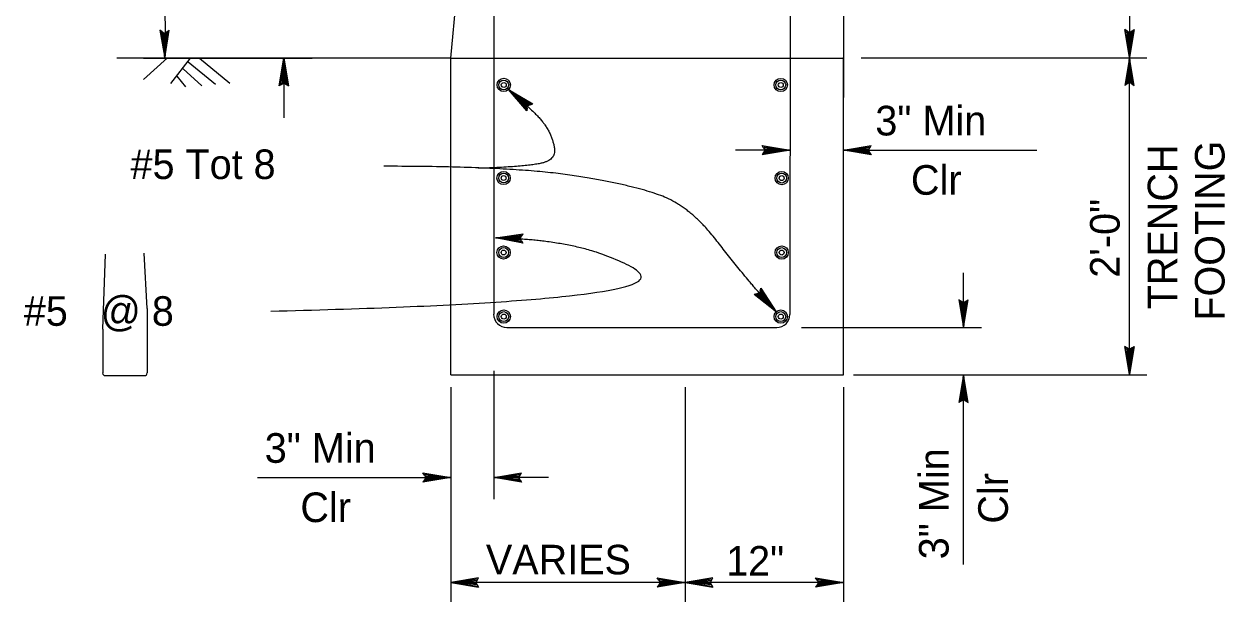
# Model space of a CAD drawing. Extents: x -893 to 867, y -474 to 712.
# Drawn here: x -688 to -403.5, y 91.5 to 228.4 of the extents above; entities that cross this region are included whole.
import ezdxf

# ---------------------------------------------------------------- set-up
doc = ezdxf.new("R2010")
doc.units = 0
for name, color, linetype in [('str_Concrete-A', 7, 'Continuous'), ('str_Grades-Finish-Grade-A', 7, 'Continuous'), ('str_Reinforcement-A', 7, 'Continuous'), ('str_Reinforcement-E', 7, 'Continuous'), ('str_Text-A', 7, 'Continuous')]:
    doc.layers.add(name, color=color, linetype=linetype)

msp = doc.modelspace()

# ---------------------------------------------------------------- linework, layer by layer
at = {"layer": 'str_Concrete-A'}
for p, q in [((-586.9, 220.35), (-561.01, 492.23)), ((-493.9, 332.85), (-493.9, 220.35)), ((-586.9, 220.35), (-493.9, 220.35)), ((-586.9, 145.35), (-586.9, 220.35)), ((-493.9, 145.35), (-493.9, 220.46)), ((-493.9, 220.35), (-493.9, 210.98)), ((-586.9, 145.35), (-493.9, 145.35))]:
    msp.add_line(p, q, dxfattribs=at)
at = {"layer": 'str_Grades-Finish-Grade-A'}
for p, q in [((-586.9, 220.35), (-666.02, 220.35)), ((-654.02, 220.37), (-659.72, 215.29)), ((-659.72, 220.35), (-619.72, 220.35)), ((-648.62, 220.33), (-653.32, 214.35)), ((-649.08, 219.43), (-642.64, 214.13)), ((-646.42, 220.3), (-639.21, 214.37)), ((-650.26, 217.78), (-645.86, 213.77)), ((-651.82, 216.06), (-649.76, 213.53))]:
    msp.add_line(p, q, dxfattribs=at)
at = {"layer": 'str_Reinforcement-A'}
for centre, radius in [((-574.36, 213.97), 1.57), ((-574.36, 213.97), 1.17), ((-574.36, 213.97), 0.582), ((-508.75, 213.96), 1.57), ((-508.75, 213.96), 1.17), ((-508.75, 213.96), 0.582), ((-574.39, 191.93), 1.57), ((-508.53, 191.92), 1.57), ((-574.39, 191.93), 1.17), ((-574.39, 191.93), 0.582), ((-508.53, 191.92), 1.17), ((-508.53, 191.92), 0.582), ((-574.39, 174.29), 1.57), ((-574.39, 174.29), 1.17), ((-574.39, 174.29), 0.582), ((-508.53, 174.28), 1.57), ((-508.53, 174.28), 1.17), ((-508.53, 174.28), 0.582), ((-574.36, 159.12), 1.57), ((-574.36, 159.12), 1.17), ((-574.36, 159.12), 0.582), ((-508.75, 159.12), 1.57), ((-508.75, 159.12), 1.17), ((-508.75, 159.12), 0.582)]:
    msp.add_circle(centre, radius, dxfattribs=at)
at = {"layer": 'str_Reinforcement-E'}
for p, q in [((-506.41, 332.68), (-506.6, 159.64)), ((-576.74, 230.5), (-576.74, 159.66)), ((-669.35, 156.14), (-668.68, 173.89)), ((-658.82, 161.02), (-659.52, 174.15)), ((-658.82, 161.02), (-658.82, 145.77)), ((-573.62, 156.53), (-509.72, 156.52)), ((-669.35, 156.14), (-669.35, 145.77)), ((-668.73, 145.14), (-659.44, 145.14))]:
    msp.add_line(p, q, dxfattribs=at)
for centre, radius, start, end in [((-573.62, 159.66), 3.13, 180, 270), ((-509.72, 159.65), 3.13, 270, 0), ((-668.73, 145.77), 0.625, 180, 270), ((-659.44, 145.77), 0.625, 270, 0)]:
    msp.add_arc(centre, radius, start, end, dxfattribs=at)
at = {"layer": 'str_Text-A'}
for p, q in [((-426.18, 332.85), (-426.18, 220.46)), ((-655.23, 226.57), (-655.78, 226.91)), ((-655.78, 226.91), (-654.62, 220.32)), ((-655.5, 226.74), (-654.62, 220.32)), ((-654.62, 220.32), (-655.23, 226.57)), ((-655.23, 226.57), (-654.67, 226.24)), ((-654.62, 220.32), (-654.95, 226.4)), ((-654.67, 226.24), (-654.12, 226.58)), ((-654.67, 226.24), (-654.62, 220.32)), ((-654.62, 220.32), (-653.58, 226.92)), ((-654.62, 220.32), (-653.85, 226.75)), ((-654.12, 226.58), (-654.62, 220.32)), ((-654.4, 226.41), (-654.62, 220.32)), ((-654.12, 226.58), (-653.58, 226.92)), ((-426.73, 226.72), (-427.28, 227.06)), ((-426.18, 220.46), (-427.28, 227.06)), ((-426.18, 220.46), (-427.01, 226.89)), ((-426.73, 226.72), (-426.18, 220.46)), ((-426.18, 226.38), (-426.73, 226.72)), ((-426.46, 226.55), (-426.18, 220.46)), ((-425.08, 227.06), (-426.18, 220.46)), ((-425.36, 226.89), (-426.18, 220.46)), ((-426.18, 220.46), (-425.63, 226.72)), ((-425.63, 226.72), (-426.18, 226.38)), ((-426.18, 220.46), (-425.91, 226.55)), ((-426.18, 226.38), (-426.18, 220.46)), ((-425.63, 226.72), (-425.08, 227.06)), ((-627.56, 213.75), (-626.46, 220.35)), ((-627.28, 213.92), (-626.46, 220.35)), ((-626.46, 220.35), (-627.01, 214.09)), ((-626.46, 220.35), (-626.73, 214.26)), ((-626.46, 220.35), (-626.46, 206.21)), ((-626.46, 214.43), (-626.46, 220.35)), ((-626.46, 220.35), (-625.36, 213.75)), ((-625.91, 214.09), (-626.46, 220.35)), ((-626.18, 214.26), (-626.46, 220.35)), ((-626.46, 220.35), (-625.63, 213.92)), ((-422.02, 220.35), (-489.73, 220.35)), ((-426.18, 220.46), (-427.28, 213.87)), ((-426.18, 220.46), (-427.01, 214.04)), ((-426.73, 214.2), (-426.18, 220.46)), ((-426.46, 214.37), (-426.18, 220.46)), ((-426.18, 145.46), (-426.18, 220.46)), ((-426.18, 214.54), (-426.18, 220.46)), ((-425.08, 213.87), (-426.18, 220.46)), ((-426.18, 220.46), (-425.63, 214.2)), ((-425.36, 214.04), (-426.18, 220.46)), ((-426.18, 220.46), (-425.91, 214.37)), ((-627.01, 214.09), (-627.56, 213.75)), ((-627.01, 214.09), (-626.46, 214.43)), ((-626.46, 214.43), (-625.91, 214.09)), ((-625.91, 214.09), (-625.36, 213.75)), ((-426.73, 214.2), (-427.28, 213.87)), ((-426.18, 214.54), (-426.73, 214.2)), ((-425.63, 214.2), (-426.18, 214.54)), ((-425.63, 214.2), (-425.08, 213.87)), ((-568.72, 209.09), (-573.25, 212.86)), ((-568.91, 207.82), (-573.25, 212.86)), ((-573.25, 212.86), (-567.5, 209.5)), ((-568.11, 209.3), (-573.25, 212.86)), ((-573.25, 212.86), (-568.82, 208.45)), ((-568.86, 208.13), (-573.25, 212.86)), ((-573.25, 212.86), (-568.77, 208.77)), ((-568.42, 209.19), (-573.25, 212.86)), ((-573.25, 212.86), (-567.81, 209.4)), ((-568.82, 208.45), (-568.91, 207.82)), ((-568.82, 208.45), (-568.72, 209.09)), ((-568.72, 209.09), (-568.11, 209.3)), ((-568.11, 209.3), (-567.5, 209.5)), ((-512.8, 199.05), (-513.14, 199.6)), ((-513.14, 199.6), (-506.54, 198.5)), ((-512.97, 199.32), (-506.54, 198.5)), ((-493.9, 198.5), (-487.31, 199.6)), ((-493.9, 198.5), (-487.47, 199.33)), ((-487.64, 199.05), (-487.31, 199.6)), ((-506.54, 198.5), (-519.5, 198.5)), ((-506.54, 198.5), (-513.14, 197.4)), ((-512.8, 197.95), (-513.14, 197.4)), ((-506.54, 198.5), (-512.97, 197.67)), ((-506.54, 198.5), (-512.8, 199.05)), ((-512.8, 199.05), (-512.46, 198.5)), ((-512.8, 197.95), (-506.54, 198.5)), ((-512.46, 198.5), (-512.8, 197.95)), ((-506.54, 198.5), (-512.63, 198.77)), ((-512.63, 198.22), (-506.54, 198.5)), ((-512.46, 198.5), (-506.54, 198.5)), ((-487.64, 199.05), (-493.9, 198.5)), ((-487.81, 198.78), (-493.9, 198.5)), ((-493.9, 198.5), (-448.09, 198.5)), ((-487.98, 198.5), (-493.9, 198.5)), ((-487.31, 197.4), (-493.9, 198.5)), ((-493.9, 198.5), (-487.64, 197.95)), ((-487.47, 197.67), (-493.9, 198.5)), ((-493.9, 198.5), (-487.81, 198.22)), ((-487.98, 198.5), (-487.64, 199.05)), ((-487.64, 197.95), (-487.98, 198.5)), ((-487.64, 197.95), (-487.31, 197.4)), ((-576.35, 177.73), (-569.77, 178.71)), ((-576.35, 177.73), (-569.94, 178.43)), ((-570.12, 178.16), (-576.35, 177.73)), ((-570.29, 177.89), (-576.35, 177.73)), ((-570.46, 177.62), (-576.35, 177.73)), ((-569.81, 176.51), (-576.35, 177.73)), ((-576.35, 177.73), (-570.14, 177.07)), ((-569.97, 176.79), (-576.35, 177.73)), ((-576.35, 177.73), (-570.3, 177.34)), ((-570.46, 177.62), (-570.12, 178.16)), ((-570.14, 177.07), (-570.46, 177.62)), ((-570.14, 177.07), (-569.81, 176.51)), ((-570.12, 178.16), (-569.77, 178.71)), ((-465.49, 156.52), (-465.49, 169.48)), ((-513.63, 165.21), (-513.81, 164.59)), ((-513.63, 165.21), (-513.45, 165.83)), ((-509.86, 160.22), (-513.63, 165.21)), ((-513.54, 165.52), (-509.86, 160.22)), ((-513.45, 165.83), (-509.86, 160.22)), ((-514.44, 164.48), (-515.08, 164.36)), ((-509.86, 160.22), (-515.08, 164.36)), ((-509.86, 160.22), (-514.76, 164.42)), ((-513.81, 164.59), (-514.44, 164.48)), ((-514.44, 164.48), (-509.86, 160.22)), ((-514.13, 164.53), (-509.86, 160.22)), ((-513.81, 164.59), (-509.86, 160.22)), ((-509.86, 160.22), (-513.72, 164.9)), ((-466.04, 162.78), (-466.59, 163.12)), ((-466.59, 163.12), (-465.49, 156.52)), ((-466.31, 162.95), (-465.49, 156.52)), ((-465.49, 156.52), (-466.04, 162.78)), ((-466.04, 162.78), (-465.49, 162.44)), ((-465.49, 156.52), (-465.76, 162.61)), ((-465.49, 156.52), (-464.39, 163.12)), ((-465.49, 156.52), (-464.66, 162.95)), ((-464.94, 162.78), (-465.49, 156.52)), ((-465.49, 162.44), (-464.94, 162.78)), ((-465.21, 162.61), (-465.49, 156.52)), ((-465.49, 162.44), (-465.49, 156.52)), ((-464.94, 162.78), (-464.39, 163.12)), ((-503.82, 156.52), (-461.24, 156.52)), ((-426.73, 151.72), (-427.28, 152.06)), ((-426.18, 145.46), (-427.28, 152.06)), ((-426.18, 145.46), (-427.01, 151.89)), ((-426.73, 151.72), (-426.18, 145.46)), ((-426.18, 151.38), (-426.73, 151.72)), ((-426.46, 151.55), (-426.18, 145.46)), ((-425.08, 152.06), (-426.18, 145.46)), ((-425.36, 151.89), (-426.18, 145.46)), ((-426.18, 145.46), (-425.63, 151.72)), ((-425.63, 151.72), (-426.18, 151.38)), ((-426.18, 145.46), (-425.91, 151.55)), ((-426.18, 151.38), (-426.18, 145.46)), ((-425.63, 151.72), (-425.08, 152.06)), ((-576.74, 146.27), (-576.74, 115.86)), ((-491.56, 145.35), (-422.02, 145.35)), ((-465.49, 145.35), (-466.59, 138.76)), ((-465.49, 145.35), (-466.31, 138.93)), ((-466.04, 139.1), (-465.49, 145.35)), ((-465.76, 139.27), (-465.49, 145.35)), ((-465.49, 100.44), (-465.49, 145.35)), ((-465.49, 139.44), (-465.49, 145.35)), ((-464.39, 138.76), (-465.49, 145.35)), ((-465.49, 145.35), (-464.94, 139.1)), ((-464.66, 138.93), (-465.49, 145.35)), ((-465.49, 145.35), (-465.21, 139.27)), ((-586.9, 142.4), (-586.9, 91.55)), ((-531.4, 142.4), (-531.4, 91.55)), ((-493.9, 142.4), (-493.9, 91.55)), ((-465.49, 139.44), (-466.04, 139.1)), ((-464.94, 139.1), (-465.49, 139.44)), ((-466.04, 139.1), (-466.59, 138.76)), ((-464.94, 139.1), (-464.39, 138.76)), ((-632.71, 120.99), (-586.9, 120.99)), ((-593.15, 121.54), (-593.49, 122.09)), ((-593.49, 122.09), (-586.9, 120.99)), ((-586.9, 120.99), (-593.49, 119.89)), ((-593.15, 120.44), (-593.49, 119.89)), ((-593.32, 121.82), (-586.9, 120.99)), ((-586.9, 120.99), (-593.32, 120.17)), ((-586.9, 120.99), (-593.15, 121.54)), ((-593.15, 121.54), (-592.82, 120.99)), ((-593.15, 120.44), (-586.9, 120.99)), ((-592.82, 120.99), (-593.15, 120.44)), ((-586.9, 120.99), (-592.99, 121.27)), ((-592.99, 120.72), (-586.9, 120.99)), ((-592.82, 120.99), (-586.9, 120.99)), ((-576.74, 120.99), (-570.15, 122.09)), ((-576.74, 120.99), (-570.32, 121.82)), ((-570.49, 121.54), (-576.74, 120.99)), ((-570.65, 121.27), (-576.74, 120.99)), ((-563.78, 120.99), (-576.74, 120.99)), ((-570.82, 120.99), (-576.74, 120.99)), ((-570.15, 119.89), (-576.74, 120.99)), ((-576.74, 120.99), (-570.49, 120.44)), ((-570.32, 120.17), (-576.74, 120.99)), ((-576.74, 120.99), (-570.65, 120.72)), ((-570.82, 120.99), (-570.49, 121.54)), ((-570.49, 120.44), (-570.82, 120.99)), ((-570.49, 121.54), (-570.15, 122.09)), ((-570.49, 120.44), (-570.15, 119.89)), ((-580.3, 97.24), (-586.9, 96.14)), ((-580.47, 96.97), (-586.9, 96.14)), ((-580.64, 96.69), (-580.3, 97.24)), ((-537.66, 96.69), (-538, 97.24)), ((-538, 97.24), (-531.4, 96.14)), ((-537.83, 96.97), (-531.4, 96.14)), ((-524.8, 97.24), (-531.4, 96.14)), ((-524.97, 96.97), (-531.4, 96.14)), ((-525.14, 96.69), (-524.8, 97.24)), ((-500.16, 96.69), (-500.5, 97.24)), ((-500.5, 97.24), (-493.9, 96.14)), ((-500.33, 96.97), (-493.9, 96.14)), ((-586.9, 96.14), (-580.64, 96.69)), ((-586.9, 96.14), (-580.81, 96.42)), ((-531.4, 96.14), (-586.9, 96.14)), ((-580.98, 96.14), (-586.9, 96.14)), ((-586.9, 96.14), (-580.3, 95.04)), ((-580.64, 95.59), (-586.9, 96.14)), ((-580.81, 95.87), (-586.9, 96.14)), ((-586.9, 96.14), (-580.47, 95.32)), ((-580.64, 96.69), (-580.98, 96.14)), ((-580.98, 96.14), (-580.64, 95.59)), ((-580.64, 95.59), (-580.3, 95.04)), ((-531.4, 96.14), (-538, 95.04)), ((-537.66, 95.59), (-538, 95.04)), ((-531.4, 96.14), (-537.83, 95.32)), ((-531.4, 96.14), (-537.66, 96.69)), ((-537.66, 96.69), (-537.32, 96.14)), ((-537.66, 95.59), (-531.4, 96.14)), ((-537.32, 96.14), (-537.66, 95.59)), ((-531.4, 96.14), (-537.49, 96.42)), ((-537.49, 95.87), (-531.4, 96.14)), ((-537.32, 96.14), (-531.4, 96.14)), ((-531.4, 96.14), (-525.14, 96.69)), ((-531.4, 96.14), (-525.31, 96.42)), ((-493.9, 96.14), (-531.4, 96.14)), ((-525.48, 96.14), (-531.4, 96.14)), ((-531.4, 96.14), (-524.8, 95.04)), ((-525.14, 95.59), (-531.4, 96.14)), ((-525.31, 95.87), (-531.4, 96.14)), ((-531.4, 96.14), (-524.97, 95.32)), ((-525.14, 96.69), (-525.48, 96.14)), ((-525.48, 96.14), (-525.14, 95.59)), ((-525.14, 95.59), (-524.8, 95.04)), ((-493.9, 96.14), (-500.5, 95.04)), ((-500.16, 95.59), (-500.5, 95.04)), ((-493.9, 96.14), (-500.33, 95.32)), ((-493.9, 96.14), (-500.16, 96.69)), ((-500.16, 96.69), (-499.82, 96.14)), ((-500.16, 95.59), (-493.9, 96.14)), ((-499.82, 96.14), (-500.16, 95.59)), ((-493.9, 96.14), (-499.99, 96.42)), ((-499.99, 95.87), (-493.9, 96.14)), ((-499.82, 96.14), (-493.9, 96.14))]:
    msp.add_line(p, q, dxfattribs=at)
for points in [[(-672.61, 241.47), (-658.13, 242.11), (-654.26, 239.34), (-654.62, 220.32)], [(-573.25, 212.86), (-566.31, 207.07), (-562.81, 201.83), (-561.9, 196.06), (-570.06, 194.57), (-580.3, 194.22)], [(-509.86, 160.22), (-517.56, 168.75), (-529.92, 184.96), (-543.63, 190.29), (-572.19, 194.71), (-602.78, 194.71)], [(-629.5, 160.4), (-531.23, 162.84), (-554.63, 177.34), (-576.35, 177.73)]]:
    msp.add_open_spline(points, degree=2, dxfattribs=at)

# ---------------------------------------------------------------- texts
for s, height, p in [('3" Min', 7.02, (-486.36, 202.01)), ('#5 Tot 8', 7, (-662.74, 191.69)), ('Clr', 7.02, (-477.92, 187.97)), ('#5   @ 8', 7, (-688.02, 156.94)), ('3" Min', 7.02, (-630.97, 124.5)), ('Clr', 7.02, (-622.53, 110.46)), ('VARIES', 7, (-578.58, 98.08)), ('12"', 7, (-521.68, 97.8))]:
    msp.add_text(s, height=height, dxfattribs=at).set_placement(p)
for s, height, p in [('FOOTING', 7, (-403.64, 158.16)), ('TRENCH', 7, (-414.84, 160.86)), ('2\'-0"', 7.02, (-428.48, 168.31)), ('3" Min', 7.02, (-469, 101.65)), ('Clr', 7.02, (-454.96, 110.09))]:
    msp.add_text(s, height=height, rotation=90, dxfattribs=at).set_placement(p)

doc.saveas('drawing.dxf')
